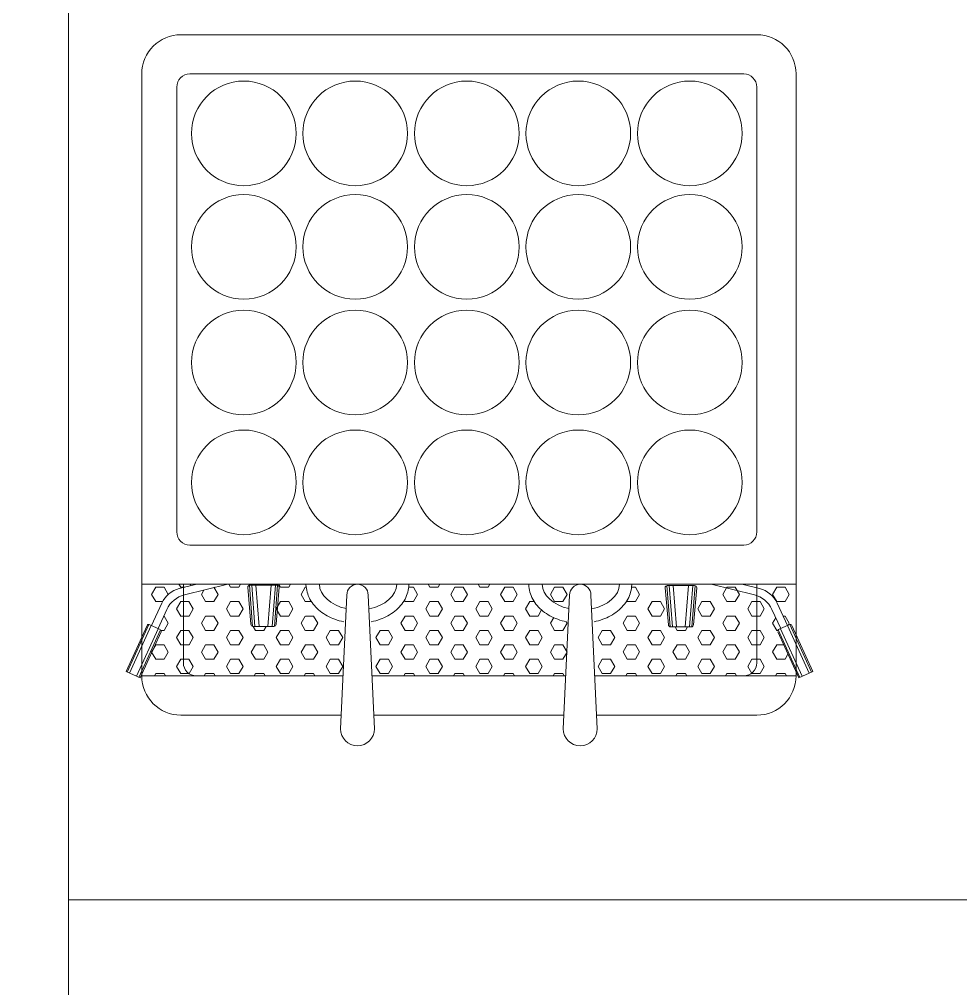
# Model space of a CAD drawing. Header units: millimetres. Extents: x 744843 to 745492, y 2520966 to 2521458.
# Drawn here: x 745426.372 to 745427.091, y 2521105.547 to 2521106.288 of the extents above; entities that cross this region are included whole.
import ezdxf

# ---------------------------------------------------------------- set-up
doc = ezdxf.new("R2010")
doc.units = ezdxf.units.MM
doc.layers.add('A_Muebles_Cocina_2a.Etapa', color=230, linetype='Continuous', lineweight=20)
doc.layers.add('A_Muros', color=30, linetype='Continuous', lineweight=20)

# ---------------------------------------------------------------- blocks, each defined once
blk = doc.blocks.new('Cocina_Cafeteria')
at = {"layer": 'A_Muebles_Cocina_2a.Etapa', "color": 8}
for p in [(0, 0.8), (1.42837, 0), (1.42837, 0)]:
    blk.add_line(p, (0, 0), dxfattribs=at)
at = {"layer": 'A_Muebles_Cocina_2a.Etapa'}
for p, q in [((0.08596, 0.66114), (0.52596, 0.66114)), ((0.08596, 0.66114), (0.52596, 0.66114)), ((0.05596, 0.63114), (0.05596, 0.17114)), ((0.05596, 0.63114), (0.05596, 0.17114)), ((0.09273, 0.63114), (0.51596, 0.63114)), ((0.09273, 0.63114), (0.51596, 0.63114)), ((0.55596, 0.63114), (0.55596, 0.17114)), ((0.55596, 0.63114), (0.55596, 0.17114)), ((0.08273, 0.62114), (0.08273, 0.28114)), ((0.08273, 0.62114), (0.08273, 0.28114)), ((0.52596, 0.62114), (0.52596, 0.28114)), ((0.52596, 0.62114), (0.52596, 0.28114)), ((0.09273, 0.27114), (0.51596, 0.27114)), ((0.09273, 0.27114), (0.51596, 0.27114)), ((0.05596, 0.24114), (0.55596, 0.24114)), ((0.05596, 0.24114), (0.55596, 0.24114)), ((0.06351, 0.2334), (0.06669, 0.2389)), ((0.06351, 0.2334), (0.06669, 0.2389)), ((0.06669, 0.2389), (0.07304, 0.2389)), ((0.06669, 0.2389), (0.07304, 0.2389)), ((0.07621, 0.2334), (0.07303, 0.2389)), ((0.07621, 0.2334), (0.07303, 0.2389)), ((0.08573, 0.2389), (0.08444, 0.24114)), ((0.08573, 0.2389), (0.08444, 0.24114)), ((0.0981, 0.24114), (0.08469, 0.23787)), ((0.0981, 0.24114), (0.08469, 0.23787)), ((0.08574, 0.2389), (0.08889, 0.2389)), ((0.08574, 0.2389), (0.08889, 0.2389)), ((0.0878, 0.24114), (0.0878, 0.18114)), ((0.0878, 0.24114), (0.0878, 0.18114)), ((0.12167, 0.24114), (0.08864, 0.23309)), ((0.12167, 0.24114), (0.08864, 0.23309)), ((0.09261, 0.2398), (0.09338, 0.24114)), ((0.09261, 0.2398), (0.09338, 0.24114)), ((0.11431, 0.2334), (0.11113, 0.2389)), ((0.11431, 0.2334), (0.11113, 0.2389)), ((0.12383, 0.2389), (0.12254, 0.24114)), ((0.12383, 0.2389), (0.12254, 0.24114)), ((0.12384, 0.2389), (0.13019, 0.2389)), ((0.12384, 0.2389), (0.13019, 0.2389)), ((0.13019, 0.2389), (0.13148, 0.24114)), ((0.13019, 0.2389), (0.13148, 0.24114)), ((0.13694, 0.23887), (0.13944, 0.21062)), ((0.13694, 0.23887), (0.13944, 0.21062)), ((0.14072, 0.20897), (0.13822, 0.24051)), ((0.14072, 0.20897), (0.13822, 0.24051)), ((0.13864, 0.24057), (0.15939, 0.24057)), ((0.13864, 0.24057), (0.15939, 0.24057)), ((0.14248, 0.20892), (0.13998, 0.24057)), ((0.14248, 0.20892), (0.13998, 0.24057)), ((0.14568, 0.20892), (0.14318, 0.24057)), ((0.14568, 0.20892), (0.14318, 0.24057)), ((0.15235, 0.20892), (0.15485, 0.24057)), ((0.15235, 0.20892), (0.15485, 0.24057)), ((0.15556, 0.20892), (0.15806, 0.24057)), ((0.15556, 0.20892), (0.15806, 0.24057)), ((0.15732, 0.20892), (0.15982, 0.24051)), ((0.15732, 0.20892), (0.15982, 0.24051)), ((0.1586, 0.21062), (0.1611, 0.23887)), ((0.1586, 0.21062), (0.1611, 0.23887)), ((0.16193, 0.2389), (0.16063, 0.24115)), ((0.16193, 0.2389), (0.16063, 0.24115)), ((0.16193, 0.2389), (0.16828, 0.2389)), ((0.16193, 0.2389), (0.16828, 0.2389)), ((0.16828, 0.2389), (0.16958, 0.24115)), ((0.16828, 0.2389), (0.16958, 0.24115)), ((0.17781, 0.2334), (0.18098, 0.2389)), ((0.17781, 0.2334), (0.18098, 0.2389)), ((0.18098, 0.2389), (0.18163, 0.2389)), ((0.18098, 0.2389), (0.18163, 0.2389)), ((0.26005, 0.23889), (0.26353, 0.23889)), ((0.26005, 0.23889), (0.26353, 0.23889)), ((0.2667, 0.2334), (0.26353, 0.2389)), ((0.2667, 0.2334), (0.26353, 0.2389)), ((0.27622, 0.2389), (0.27493, 0.24114)), ((0.27622, 0.2389), (0.27493, 0.24114)), ((0.27623, 0.2389), (0.28258, 0.2389)), ((0.27623, 0.2389), (0.28258, 0.2389)), ((0.28258, 0.2389), (0.28387, 0.24114)), ((0.28258, 0.2389), (0.28387, 0.24114)), ((0.29211, 0.2334), (0.29528, 0.2389)), ((0.29211, 0.2334), (0.29528, 0.2389)), ((0.29528, 0.23889), (0.30163, 0.23889)), ((0.29528, 0.23889), (0.30163, 0.23889)), ((0.30481, 0.2334), (0.30163, 0.23889)), ((0.30481, 0.2334), (0.30163, 0.23889)), ((0.31433, 0.2389), (0.31303, 0.24114)), ((0.31433, 0.2389), (0.31303, 0.24114)), ((0.31433, 0.23889), (0.32068, 0.23889)), ((0.31433, 0.23889), (0.32068, 0.23889)), ((0.32068, 0.2389), (0.32198, 0.24114)), ((0.32068, 0.2389), (0.32198, 0.24114)), ((0.33021, 0.23339), (0.33339, 0.23889)), ((0.33021, 0.23339), (0.33339, 0.23889)), ((0.33339, 0.23889), (0.33974, 0.23889)), ((0.33339, 0.23889), (0.33974, 0.23889)), ((0.34291, 0.23339), (0.33973, 0.23889)), ((0.34291, 0.23339), (0.33973, 0.23889)), ((0.36832, 0.2334), (0.37149, 0.2389)), ((0.36832, 0.2334), (0.37149, 0.2389)), ((0.37149, 0.2389), (0.37784, 0.2389)), ((0.37149, 0.2389), (0.37784, 0.2389)), ((0.38101, 0.2334), (0.37784, 0.2389)), ((0.38101, 0.2334), (0.37784, 0.2389)), ((0.43028, 0.23891), (0.43327, 0.23891)), ((0.43028, 0.23891), (0.43327, 0.23891)), ((0.43644, 0.23341), (0.43327, 0.23891)), ((0.43644, 0.23341), (0.43327, 0.23891)), ((0.4559, 0.23852), (0.4584, 0.21027)), ((0.4559, 0.23852), (0.4584, 0.21027)), ((0.45968, 0.20862), (0.45718, 0.24017)), ((0.45968, 0.20862), (0.45718, 0.24017)), ((0.4576, 0.24022), (0.47835, 0.24022)), ((0.4576, 0.24022), (0.47835, 0.24022)), ((0.46143, 0.20857), (0.45893, 0.24022)), ((0.46143, 0.20857), (0.45893, 0.24022)), ((0.46464, 0.20857), (0.46214, 0.24022)), ((0.46464, 0.20857), (0.46214, 0.24022)), ((0.47131, 0.20857), (0.47381, 0.24022)), ((0.47131, 0.20857), (0.47381, 0.24022)), ((0.47452, 0.20857), (0.47702, 0.24022)), ((0.47452, 0.20857), (0.47702, 0.24022)), ((0.47628, 0.20857), (0.47878, 0.24017)), ((0.47628, 0.20857), (0.47878, 0.24017)), ((0.47755, 0.21027), (0.48005, 0.23852)), ((0.47755, 0.21027), (0.48005, 0.23852)), ((0.49107, 0.24114), (0.5241, 0.23309)), ((0.49107, 0.24114), (0.5241, 0.23309)), ((0.49995, 0.23341), (0.50312, 0.23891)), ((0.49995, 0.23341), (0.50312, 0.23891)), ((0.50312, 0.23891), (0.50947, 0.23891)), ((0.50312, 0.23891), (0.50947, 0.23891)), ((0.51265, 0.23341), (0.50947, 0.23891)), ((0.51265, 0.23341), (0.50947, 0.23891)), ((0.51464, 0.24114), (0.52805, 0.23787)), ((0.51464, 0.24114), (0.52805, 0.23787)), ((0.52596, 0.24114), (0.52596, 0.18114)), ((0.52596, 0.24114), (0.52596, 0.18114)), ((0.53805, 0.23341), (0.54122, 0.23891)), ((0.53805, 0.23341), (0.54122, 0.23891)), ((0.54122, 0.23891), (0.54757, 0.23891)), ((0.54122, 0.23891), (0.54757, 0.23891)), ((0.55074, 0.23341), (0.54757, 0.23891)), ((0.55074, 0.23341), (0.54757, 0.23891)), ((0.06668, 0.2279), (0.06351, 0.2334)), ((0.06668, 0.2279), (0.06351, 0.2334)), ((0.10161, 0.2334), (0.10353, 0.23672)), ((0.10161, 0.2334), (0.10353, 0.23672)), ((0.10478, 0.2279), (0.10161, 0.2334)), ((0.10478, 0.2279), (0.10161, 0.2334)), ((0.11114, 0.2279), (0.11431, 0.2334)), ((0.11114, 0.2279), (0.11431, 0.2334)), ((0.18098, 0.2279), (0.17781, 0.2334)), ((0.18098, 0.2279), (0.17781, 0.2334)), ((0.21266, 0.23296), (0.20786, 0.1307)), ((0.21266, 0.23296), (0.20786, 0.1307)), ((0.22902, 0.23296), (0.23382, 0.1307)), ((0.22902, 0.23296), (0.23382, 0.1307)), ((0.26353, 0.2279), (0.2667, 0.2334)), ((0.26353, 0.2279), (0.2667, 0.2334)), ((0.29528, 0.2279), (0.29211, 0.2334)), ((0.29528, 0.2279), (0.29211, 0.2334)), ((0.30163, 0.2279), (0.30481, 0.2334)), ((0.30163, 0.2279), (0.30481, 0.2334)), ((0.33338, 0.22789), (0.33021, 0.23339)), ((0.33338, 0.22789), (0.33021, 0.23339)), ((0.33974, 0.22789), (0.34291, 0.23339)), ((0.33974, 0.22789), (0.34291, 0.23339)), ((0.37149, 0.2279), (0.36831, 0.2334)), ((0.37149, 0.2279), (0.36831, 0.2334)), ((0.37784, 0.2279), (0.38102, 0.2334)), ((0.37784, 0.2279), (0.38102, 0.2334)), ((0.38289, 0.23296), (0.37809, 0.1307)), ((0.38289, 0.23296), (0.37809, 0.1307)), ((0.39925, 0.23296), (0.40405, 0.1307)), ((0.39925, 0.23296), (0.40405, 0.1307)), ((0.43327, 0.22791), (0.43644, 0.23341)), ((0.43327, 0.22791), (0.43644, 0.23341)), ((0.50312, 0.22791), (0.49995, 0.23341)), ((0.50312, 0.22791), (0.49995, 0.23341)), ((0.50947, 0.22792), (0.51265, 0.23341)), ((0.50947, 0.22792), (0.51265, 0.23341)), ((0.54122, 0.22791), (0.53804, 0.23341)), ((0.54122, 0.22791), (0.53804, 0.23341)), ((0.54757, 0.22791), (0.55075, 0.23341)), ((0.54757, 0.22791), (0.55075, 0.23341)), ((0.06341, 0.2096), (0.07123, 0.22674)), ((0.06341, 0.2096), (0.07123, 0.22674)), ((0.06669, 0.2279), (0.0718, 0.2279)), ((0.06669, 0.2279), (0.0718, 0.2279)), ((0.08256, 0.2224), (0.08574, 0.2279)), ((0.08256, 0.2224), (0.08574, 0.2279)), ((0.08573, 0.2169), (0.08256, 0.2224)), ((0.08573, 0.2169), (0.08256, 0.2224)), ((0.08574, 0.2279), (0.09209, 0.2279)), ((0.08574, 0.2279), (0.09209, 0.2279)), ((0.09526, 0.2224), (0.09208, 0.2279)), ((0.09526, 0.2224), (0.09208, 0.2279)), ((0.09209, 0.2169), (0.09526, 0.2224)), ((0.09209, 0.2169), (0.09526, 0.2224)), ((0.10479, 0.2279), (0.11114, 0.2279)), ((0.10479, 0.2279), (0.11114, 0.2279)), ((0.12066, 0.2224), (0.12384, 0.2279)), ((0.12066, 0.2224), (0.12384, 0.2279)), ((0.12383, 0.2169), (0.12066, 0.2224)), ((0.12383, 0.2169), (0.12066, 0.2224)), ((0.12384, 0.2279), (0.13019, 0.2279)), ((0.12384, 0.2279), (0.13019, 0.2279)), ((0.13336, 0.2224), (0.13018, 0.2279)), ((0.13336, 0.2224), (0.13018, 0.2279)), ((0.13019, 0.2169), (0.13336, 0.2224)), ((0.13019, 0.2169), (0.13336, 0.2224)), ((0.15876, 0.2224), (0.16193, 0.2279)), ((0.15876, 0.2224), (0.16193, 0.2279)), ((0.16193, 0.2169), (0.15876, 0.2224)), ((0.16193, 0.2169), (0.15876, 0.2224)), ((0.16193, 0.2279), (0.16828, 0.2279)), ((0.16193, 0.2279), (0.16828, 0.2279)), ((0.17146, 0.2224), (0.16828, 0.2279)), ((0.17146, 0.2224), (0.16828, 0.2279)), ((0.16828, 0.2169), (0.17146, 0.2224)), ((0.16828, 0.2169), (0.17146, 0.2224)), ((0.18098, 0.2279), (0.18569, 0.2279)), ((0.18098, 0.2279), (0.18569, 0.2279)), ((0.25718, 0.2279), (0.25661, 0.22888)), ((0.25718, 0.2279), (0.25661, 0.22888)), ((0.25718, 0.2279), (0.26353, 0.2279)), ((0.25718, 0.2279), (0.26353, 0.2279)), ((0.27623, 0.2169), (0.27305, 0.2224)), ((0.27623, 0.2169), (0.27305, 0.2224)), ((0.27306, 0.2224), (0.27623, 0.2279)), ((0.27306, 0.2224), (0.27623, 0.2279)), ((0.27623, 0.2279), (0.28258, 0.2279)), ((0.27623, 0.2279), (0.28258, 0.2279)), ((0.28575, 0.2224), (0.28258, 0.2279)), ((0.28575, 0.2224), (0.28258, 0.2279)), ((0.28258, 0.2169), (0.28576, 0.2224)), ((0.28258, 0.2169), (0.28576, 0.2224)), ((0.29528, 0.22789), (0.30163, 0.22789)), ((0.29528, 0.22789), (0.30163, 0.22789)), ((0.31116, 0.2224), (0.31434, 0.2279)), ((0.31116, 0.2224), (0.31434, 0.2279)), ((0.31433, 0.2169), (0.31116, 0.2224)), ((0.31433, 0.2169), (0.31116, 0.2224)), ((0.31434, 0.22789), (0.32069, 0.22789)), ((0.31434, 0.22789), (0.32069, 0.22789)), ((0.32386, 0.2224), (0.32068, 0.2279)), ((0.32386, 0.2224), (0.32068, 0.2279)), ((0.32069, 0.2169), (0.32386, 0.2224)), ((0.32069, 0.2169), (0.32386, 0.2224)), ((0.33339, 0.22789), (0.33974, 0.22789)), ((0.33339, 0.22789), (0.33974, 0.22789)), ((0.35244, 0.2169), (0.34926, 0.2224)), ((0.35244, 0.2169), (0.34926, 0.2224)), ((0.34927, 0.2224), (0.35244, 0.2279)), ((0.34927, 0.2224), (0.35244, 0.2279)), ((0.35244, 0.22789), (0.35592, 0.22789)), ((0.35244, 0.22789), (0.35592, 0.22789)), ((0.37149, 0.2279), (0.37784, 0.2279)), ((0.37149, 0.2279), (0.37784, 0.2279)), ((0.42692, 0.22791), (0.42659, 0.22848)), ((0.42692, 0.22791), (0.42659, 0.22848)), ((0.42692, 0.22791), (0.43327, 0.22791)), ((0.42692, 0.22791), (0.43327, 0.22791)), ((0.44597, 0.21691), (0.44279, 0.22241)), ((0.44597, 0.21691), (0.44279, 0.22241)), ((0.4428, 0.22241), (0.44597, 0.22791)), ((0.4428, 0.22241), (0.44597, 0.22791)), ((0.44597, 0.22791), (0.45232, 0.22791)), ((0.44597, 0.22791), (0.45232, 0.22791)), ((0.45549, 0.22241), (0.45232, 0.22791)), ((0.45549, 0.22241), (0.45232, 0.22791)), ((0.45232, 0.21692), (0.4555, 0.22241)), ((0.45232, 0.21692), (0.4555, 0.22241)), ((0.48407, 0.21691), (0.48089, 0.22241)), ((0.48407, 0.21691), (0.48089, 0.22241)), ((0.4809, 0.22241), (0.48407, 0.22791)), ((0.4809, 0.22241), (0.48407, 0.22791)), ((0.48407, 0.22791), (0.49042, 0.22791)), ((0.48407, 0.22791), (0.49042, 0.22791)), ((0.49359, 0.22241), (0.49042, 0.22791)), ((0.49359, 0.22241), (0.49042, 0.22791)), ((0.49042, 0.21692), (0.4936, 0.22241)), ((0.49042, 0.21692), (0.4936, 0.22241)), ((0.50312, 0.22791), (0.50947, 0.22791)), ((0.50312, 0.22791), (0.50947, 0.22791)), ((0.519, 0.22242), (0.52217, 0.22792)), ((0.519, 0.22242), (0.52217, 0.22792)), ((0.52217, 0.21692), (0.519, 0.22241)), ((0.52217, 0.21692), (0.519, 0.22241)), ((0.52217, 0.22791), (0.52852, 0.22791)), ((0.52217, 0.22791), (0.52852, 0.22791)), ((0.5317, 0.22241), (0.52852, 0.22791)), ((0.5317, 0.22241), (0.52852, 0.22791)), ((0.52852, 0.21692), (0.5317, 0.22242)), ((0.52852, 0.21692), (0.5317, 0.22242)), ((0.54122, 0.22791), (0.54757, 0.22791)), ((0.54122, 0.22791), (0.54757, 0.22791)), ((0.54933, 0.2096), (0.54151, 0.22674)), ((0.54933, 0.2096), (0.54151, 0.22674)), ((0.0685, 0.20728), (0.07519, 0.22195)), ((0.0685, 0.20728), (0.07519, 0.22195)), ((0.07621, 0.2114), (0.07303, 0.2169)), ((0.07621, 0.2114), (0.07303, 0.2169)), ((0.08574, 0.2169), (0.09209, 0.2169)), ((0.08574, 0.2169), (0.09209, 0.2169)), ((0.10161, 0.2114), (0.10479, 0.2169)), ((0.10161, 0.2114), (0.10479, 0.2169)), ((0.10479, 0.2169), (0.11114, 0.2169)), ((0.10479, 0.2169), (0.11114, 0.2169)), ((0.11431, 0.2114), (0.11113, 0.2169)), ((0.11431, 0.2114), (0.11113, 0.2169)), ((0.12384, 0.2169), (0.13019, 0.2169)), ((0.12384, 0.2169), (0.13019, 0.2169)), ((0.16193, 0.2169), (0.16828, 0.2169)), ((0.16193, 0.2169), (0.16828, 0.2169)), ((0.17781, 0.2114), (0.18098, 0.2169)), ((0.17781, 0.2114), (0.18098, 0.2169)), ((0.18099, 0.2169), (0.18734, 0.2169)), ((0.18099, 0.2169), (0.18734, 0.2169)), ((0.19051, 0.2114), (0.18733, 0.2169)), ((0.19051, 0.2114), (0.18733, 0.2169)), ((0.25401, 0.2114), (0.25719, 0.2169)), ((0.25401, 0.2114), (0.25719, 0.2169)), ((0.25718, 0.2169), (0.26353, 0.2169)), ((0.25718, 0.2169), (0.26353, 0.2169)), ((0.26671, 0.2114), (0.26353, 0.2169)), ((0.26671, 0.2114), (0.26353, 0.2169)), ((0.27623, 0.2169), (0.28258, 0.2169)), ((0.27623, 0.2169), (0.28258, 0.2169)), ((0.29211, 0.2114), (0.29528, 0.2169)), ((0.29211, 0.2114), (0.29528, 0.2169)), ((0.29528, 0.2169), (0.30163, 0.2169)), ((0.29528, 0.2169), (0.30163, 0.2169)), ((0.30481, 0.2114), (0.30163, 0.2169)), ((0.30481, 0.2114), (0.30163, 0.2169)), ((0.31434, 0.2169), (0.32069, 0.2169)), ((0.31434, 0.2169), (0.32069, 0.2169)), ((0.33021, 0.2114), (0.33339, 0.2169)), ((0.33021, 0.2114), (0.33339, 0.2169)), ((0.33339, 0.21689), (0.33974, 0.21689)), ((0.33339, 0.21689), (0.33974, 0.21689)), ((0.34291, 0.2114), (0.33973, 0.21689)), ((0.34291, 0.2114), (0.33973, 0.21689)), ((0.35244, 0.2169), (0.35879, 0.2169)), ((0.35244, 0.2169), (0.35879, 0.2169)), ((0.35879, 0.2169), (0.36148, 0.22156)), ((0.35879, 0.2169), (0.36148, 0.22156)), ((0.36832, 0.2114), (0.37078, 0.21566)), ((0.36832, 0.2114), (0.37078, 0.21566)), ((0.42374, 0.21141), (0.42692, 0.21691)), ((0.42374, 0.21141), (0.42692, 0.21691)), ((0.42692, 0.21691), (0.43327, 0.21691)), ((0.42692, 0.21691), (0.43327, 0.21691)), ((0.43644, 0.21141), (0.43327, 0.21691)), ((0.43644, 0.21141), (0.43327, 0.21691)), ((0.44597, 0.21691), (0.45232, 0.21691)), ((0.44597, 0.21691), (0.45232, 0.21691)), ((0.48407, 0.21691), (0.49042, 0.21691)), ((0.48407, 0.21691), (0.49042, 0.21691)), ((0.49995, 0.21142), (0.50312, 0.21692)), ((0.49995, 0.21142), (0.50312, 0.21692)), ((0.50312, 0.21691), (0.50947, 0.21691)), ((0.50312, 0.21691), (0.50947, 0.21691)), ((0.51265, 0.21142), (0.50947, 0.21692)), ((0.51265, 0.21142), (0.50947, 0.21692)), ((0.52217, 0.21691), (0.52852, 0.21691)), ((0.52217, 0.21691), (0.52852, 0.21691)), ((0.54424, 0.20728), (0.53755, 0.22195)), ((0.54424, 0.20728), (0.53755, 0.22195)), ((0.53805, 0.21142), (0.54046, 0.21559)), ((0.53805, 0.21142), (0.54046, 0.21559)), ((0.54599, 0.21691), (0.54757, 0.21691)), ((0.54599, 0.21691), (0.54757, 0.21691)), ((0.55074, 0.21141), (0.54757, 0.21691)), ((0.55074, 0.21141), (0.54757, 0.21691)), ((0.06004, 0.20973), (0.04397, 0.1745)), ((0.06004, 0.20973), (0.04397, 0.1745)), ((0.04488, 0.17409), (0.06147, 0.21045)), ((0.04488, 0.17409), (0.06147, 0.21045)), ((0.04667, 0.17328), (0.06326, 0.20967)), ((0.04667, 0.17328), (0.06326, 0.20967)), ((0.06173, 0.21037), (0.07016, 0.20653)), ((0.06173, 0.21037), (0.07016, 0.20653)), ((0.07304, 0.2059), (0.07621, 0.2114)), ((0.07304, 0.2059), (0.07621, 0.2114)), ((0.10478, 0.2059), (0.10161, 0.2114)), ((0.10478, 0.2059), (0.10161, 0.2114)), ((0.11114, 0.2059), (0.11431, 0.2114)), ((0.11114, 0.2059), (0.11431, 0.2114)), ((0.14288, 0.2059), (0.14114, 0.20892)), ((0.14114, 0.20892), (0.15689, 0.20892)), ((0.14288, 0.2059), (0.14114, 0.20892)), ((0.14114, 0.20892), (0.15689, 0.20892)), ((0.14924, 0.2059), (0.15098, 0.20892)), ((0.14924, 0.2059), (0.15098, 0.20892)), ((0.18098, 0.2059), (0.17781, 0.2114)), ((0.18098, 0.2059), (0.17781, 0.2114)), ((0.18734, 0.2059), (0.19051, 0.2114)), ((0.18734, 0.2059), (0.19051, 0.2114)), ((0.25718, 0.2059), (0.25401, 0.2114)), ((0.25718, 0.2059), (0.25401, 0.2114)), ((0.26354, 0.2059), (0.26671, 0.2114)), ((0.26354, 0.2059), (0.26671, 0.2114)), ((0.29528, 0.2059), (0.29211, 0.2114)), ((0.29528, 0.2059), (0.29211, 0.2114)), ((0.30163, 0.2059), (0.30481, 0.2114)), ((0.30163, 0.2059), (0.30481, 0.2114)), ((0.33338, 0.2059), (0.33021, 0.2114)), ((0.33338, 0.2059), (0.33021, 0.2114)), ((0.33974, 0.2059), (0.34291, 0.2114)), ((0.33974, 0.2059), (0.34291, 0.2114)), ((0.37149, 0.20589), (0.36831, 0.21139)), ((0.37149, 0.20589), (0.36831, 0.21139)), ((0.37784, 0.2059), (0.38102, 0.2114)), ((0.37784, 0.2059), (0.38102, 0.2114)), ((0.38101, 0.21139), (0.38035, 0.21255)), ((0.38101, 0.21139), (0.38035, 0.21255)), ((0.42692, 0.20591), (0.42374, 0.21141)), ((0.42692, 0.20591), (0.42374, 0.21141)), ((0.43327, 0.20591), (0.43644, 0.21141)), ((0.43327, 0.20591), (0.43644, 0.21141)), ((0.4601, 0.20857), (0.47585, 0.20857)), ((0.4601, 0.20857), (0.47585, 0.20857)), ((0.46502, 0.20591), (0.46348, 0.20857)), ((0.46502, 0.20591), (0.46348, 0.20857)), ((0.47137, 0.20591), (0.4729, 0.20857)), ((0.47137, 0.20591), (0.4729, 0.20857)), ((0.50312, 0.20592), (0.49995, 0.21142)), ((0.50312, 0.20592), (0.49995, 0.21142)), ((0.50947, 0.20592), (0.51265, 0.21142)), ((0.50947, 0.20592), (0.51265, 0.21142)), ((0.54122, 0.20591), (0.53804, 0.21141)), ((0.54122, 0.20591), (0.53804, 0.21141)), ((0.55101, 0.21037), (0.54259, 0.20653)), ((0.55101, 0.21037), (0.54259, 0.20653)), ((0.56607, 0.17328), (0.54948, 0.20967)), ((0.56607, 0.17328), (0.54948, 0.20967)), ((0.54959, 0.20942), (0.55075, 0.21142)), ((0.54959, 0.20942), (0.55075, 0.21142)), ((0.56786, 0.17409), (0.55127, 0.21045)), ((0.56786, 0.17409), (0.55127, 0.21045)), ((0.5527, 0.20973), (0.56877, 0.1745)), ((0.5527, 0.20973), (0.56877, 0.1745)), ((0.05203, 0.17083), (0.06862, 0.20722)), ((0.05203, 0.17083), (0.06862, 0.20722)), ((0.05381, 0.17002), (0.0704, 0.20638)), ((0.05381, 0.17002), (0.0704, 0.20638)), ((0.05472, 0.1696), (0.07079, 0.20483)), ((0.05472, 0.1696), (0.07079, 0.20483)), ((0.07078, 0.2059), (0.07304, 0.2059)), ((0.07078, 0.2059), (0.07304, 0.2059)), ((0.08256, 0.2004), (0.08574, 0.2059)), ((0.08256, 0.2004), (0.08574, 0.2059)), ((0.08573, 0.1949), (0.08256, 0.2004)), ((0.08573, 0.1949), (0.08256, 0.2004)), ((0.08574, 0.2059), (0.09209, 0.2059)), ((0.08574, 0.2059), (0.09209, 0.2059)), ((0.09526, 0.2004), (0.09208, 0.2059)), ((0.09526, 0.2004), (0.09208, 0.2059)), ((0.09209, 0.1949), (0.09526, 0.2004)), ((0.09209, 0.1949), (0.09526, 0.2004)), ((0.10479, 0.2059), (0.11114, 0.2059)), ((0.10479, 0.2059), (0.11114, 0.2059)), ((0.12066, 0.2004), (0.12384, 0.2059)), ((0.12066, 0.2004), (0.12384, 0.2059)), ((0.12383, 0.1949), (0.12066, 0.2004)), ((0.12383, 0.1949), (0.12066, 0.2004)), ((0.12384, 0.2059), (0.13019, 0.2059)), ((0.12384, 0.2059), (0.13019, 0.2059)), ((0.13336, 0.2004), (0.13018, 0.2059)), ((0.13336, 0.2004), (0.13018, 0.2059)), ((0.13019, 0.1949), (0.13336, 0.2004)), ((0.13019, 0.1949), (0.13336, 0.2004)), ((0.14289, 0.2059), (0.14924, 0.2059)), ((0.14289, 0.2059), (0.14924, 0.2059)), ((0.15876, 0.2004), (0.16194, 0.2059)), ((0.15876, 0.2004), (0.16194, 0.2059)), ((0.16193, 0.1949), (0.15876, 0.2004)), ((0.16193, 0.1949), (0.15876, 0.2004)), ((0.16194, 0.2059), (0.16829, 0.2059)), ((0.16194, 0.2059), (0.16829, 0.2059)), ((0.17146, 0.2004), (0.16828, 0.2059)), ((0.17146, 0.2004), (0.16828, 0.2059)), ((0.16829, 0.1949), (0.17146, 0.2004)), ((0.16829, 0.1949), (0.17146, 0.2004)), ((0.18099, 0.2059), (0.18734, 0.2059)), ((0.18099, 0.2059), (0.18734, 0.2059)), ((0.19686, 0.2004), (0.20004, 0.2059)), ((0.19686, 0.2004), (0.20004, 0.2059)), ((0.20003, 0.1949), (0.19686, 0.2004)), ((0.20003, 0.1949), (0.19686, 0.2004)), ((0.20004, 0.2059), (0.20639, 0.2059)), ((0.20004, 0.2059), (0.20639, 0.2059)), ((0.20956, 0.2004), (0.20638, 0.2059)), ((0.20956, 0.2004), (0.20638, 0.2059)), ((0.20639, 0.1949), (0.20956, 0.2004)), ((0.20639, 0.1949), (0.20956, 0.2004)), ((0.23496, 0.2004), (0.23814, 0.2059)), ((0.23496, 0.2004), (0.23814, 0.2059)), ((0.23813, 0.1949), (0.23496, 0.2004)), ((0.23813, 0.1949), (0.23496, 0.2004)), ((0.23814, 0.2059), (0.24449, 0.2059)), ((0.23814, 0.2059), (0.24449, 0.2059)), ((0.24766, 0.2004), (0.24448, 0.2059)), ((0.24766, 0.2004), (0.24448, 0.2059)), ((0.24449, 0.1949), (0.24766, 0.2004)), ((0.24449, 0.1949), (0.24766, 0.2004)), ((0.25719, 0.2059), (0.26354, 0.2059)), ((0.25719, 0.2059), (0.26354, 0.2059)), ((0.27306, 0.2004), (0.27623, 0.2059)), ((0.27306, 0.2004), (0.27623, 0.2059)), ((0.27623, 0.1949), (0.27306, 0.2004)), ((0.27623, 0.1949), (0.27306, 0.2004)), ((0.27623, 0.2059), (0.28258, 0.2059)), ((0.27623, 0.2059), (0.28258, 0.2059)), ((0.28576, 0.2004), (0.28258, 0.2059)), ((0.28576, 0.2004), (0.28258, 0.2059)), ((0.28258, 0.1949), (0.28576, 0.2004)), ((0.28258, 0.1949), (0.28576, 0.2004)), ((0.29528, 0.2059), (0.30163, 0.2059)), ((0.29528, 0.2059), (0.30163, 0.2059)), ((0.31116, 0.2004), (0.31434, 0.2059)), ((0.31116, 0.2004), (0.31434, 0.2059)), ((0.31434, 0.1949), (0.31116, 0.2004)), ((0.31434, 0.1949), (0.31116, 0.2004)), ((0.31434, 0.2059), (0.32069, 0.2059)), ((0.31434, 0.2059), (0.32069, 0.2059)), ((0.32386, 0.2004), (0.32069, 0.2059)), ((0.32386, 0.2004), (0.32069, 0.2059)), ((0.32069, 0.1949), (0.32386, 0.2004)), ((0.32069, 0.1949), (0.32386, 0.2004)), ((0.33339, 0.20589), (0.33974, 0.20589)), ((0.33339, 0.20589), (0.33974, 0.20589)), ((0.34927, 0.2004), (0.35244, 0.2059)), ((0.34927, 0.2004), (0.35244, 0.2059)), ((0.35244, 0.1949), (0.34927, 0.2004)), ((0.35244, 0.1949), (0.34927, 0.2004)), ((0.35244, 0.2059), (0.35879, 0.2059)), ((0.35244, 0.2059), (0.35879, 0.2059)), ((0.36197, 0.2004), (0.35879, 0.2059)), ((0.36197, 0.2004), (0.35879, 0.2059)), ((0.35879, 0.1949), (0.36197, 0.2004)), ((0.35879, 0.1949), (0.36197, 0.2004)), ((0.37149, 0.20589), (0.37784, 0.20589)), ((0.37149, 0.20589), (0.37784, 0.20589)), ((0.40469, 0.20042), (0.40787, 0.20591)), ((0.40469, 0.20042), (0.40787, 0.20591)), ((0.40787, 0.19491), (0.40469, 0.20041)), ((0.40787, 0.19491), (0.40469, 0.20041)), ((0.40787, 0.20591), (0.41422, 0.20591)), ((0.40787, 0.20591), (0.41422, 0.20591)), ((0.41739, 0.20041), (0.41422, 0.20591)), ((0.41739, 0.20041), (0.41422, 0.20591)), ((0.41422, 0.19492), (0.41739, 0.20042)), ((0.41422, 0.19492), (0.41739, 0.20042)), ((0.42692, 0.20591), (0.43327, 0.20591)), ((0.42692, 0.20591), (0.43327, 0.20591)), ((0.44597, 0.19492), (0.44279, 0.20042)), ((0.44597, 0.19492), (0.44279, 0.20042)), ((0.4428, 0.20042), (0.44597, 0.20592)), ((0.4428, 0.20042), (0.44597, 0.20592)), ((0.44597, 0.20591), (0.45232, 0.20591)), ((0.44597, 0.20591), (0.45232, 0.20591)), ((0.45549, 0.20042), (0.45232, 0.20591)), ((0.45549, 0.20042), (0.45232, 0.20591)), ((0.45232, 0.19492), (0.4555, 0.20042)), ((0.45232, 0.19492), (0.4555, 0.20042)), ((0.46502, 0.20591), (0.47137, 0.20591)), ((0.46502, 0.20591), (0.47137, 0.20591)), ((0.48407, 0.19492), (0.48089, 0.20042)), ((0.48407, 0.19492), (0.48089, 0.20042)), ((0.4809, 0.20042), (0.48407, 0.20592)), ((0.4809, 0.20042), (0.48407, 0.20592)), ((0.48407, 0.20591), (0.49042, 0.20591)), ((0.48407, 0.20591), (0.49042, 0.20591)), ((0.49359, 0.20042), (0.49042, 0.20591)), ((0.49359, 0.20042), (0.49042, 0.20591)), ((0.49042, 0.19492), (0.4936, 0.20042)), ((0.49042, 0.19492), (0.4936, 0.20042)), ((0.50312, 0.20592), (0.50947, 0.20592)), ((0.50312, 0.20592), (0.50947, 0.20592)), ((0.519, 0.20042), (0.52217, 0.20592)), ((0.519, 0.20042), (0.52217, 0.20592)), ((0.52217, 0.19492), (0.519, 0.20042)), ((0.52217, 0.19492), (0.519, 0.20042)), ((0.52217, 0.20592), (0.52852, 0.20592)), ((0.52217, 0.20592), (0.52852, 0.20592)), ((0.5317, 0.20042), (0.52852, 0.20592)), ((0.5317, 0.20042), (0.52852, 0.20592)), ((0.52852, 0.19492), (0.5317, 0.20042)), ((0.52852, 0.19492), (0.5317, 0.20042)), ((0.54122, 0.20591), (0.54196, 0.20591)), ((0.54122, 0.20591), (0.54196, 0.20591)), ((0.55802, 0.1696), (0.54195, 0.20483)), ((0.55802, 0.1696), (0.54195, 0.20483)), ((0.55893, 0.17002), (0.54234, 0.20638)), ((0.55893, 0.17002), (0.54234, 0.20638)), ((0.56071, 0.17083), (0.54412, 0.20722)), ((0.56071, 0.17083), (0.54412, 0.20722)), ((0.06351, 0.18941), (0.06669, 0.1949)), ((0.06351, 0.18941), (0.06669, 0.1949)), ((0.06669, 0.1949), (0.07304, 0.1949)), ((0.06669, 0.1949), (0.07304, 0.1949)), ((0.07621, 0.1894), (0.07303, 0.1949)), ((0.07621, 0.1894), (0.07303, 0.1949)), ((0.08574, 0.1949), (0.09209, 0.1949)), ((0.08574, 0.1949), (0.09209, 0.1949)), ((0.10161, 0.18941), (0.10479, 0.1949)), ((0.10161, 0.18941), (0.10479, 0.1949)), ((0.10479, 0.1949), (0.11114, 0.1949)), ((0.10479, 0.1949), (0.11114, 0.1949)), ((0.11431, 0.1894), (0.11113, 0.1949)), ((0.11431, 0.1894), (0.11113, 0.1949)), ((0.12384, 0.1949), (0.13019, 0.1949)), ((0.12384, 0.1949), (0.13019, 0.1949)), ((0.13971, 0.18941), (0.14289, 0.1949)), ((0.13971, 0.18941), (0.14289, 0.1949)), ((0.14289, 0.1949), (0.14924, 0.1949)), ((0.14289, 0.1949), (0.14924, 0.1949)), ((0.15241, 0.1894), (0.14923, 0.1949)), ((0.15241, 0.1894), (0.14923, 0.1949)), ((0.16194, 0.1949), (0.16829, 0.1949)), ((0.16194, 0.1949), (0.16829, 0.1949)), ((0.17781, 0.18941), (0.18099, 0.1949)), ((0.17781, 0.18941), (0.18099, 0.1949)), ((0.18099, 0.1949), (0.18734, 0.1949)), ((0.18099, 0.1949), (0.18734, 0.1949)), ((0.19051, 0.1894), (0.18733, 0.1949)), ((0.19051, 0.1894), (0.18733, 0.1949)), ((0.20004, 0.1949), (0.20639, 0.1949)), ((0.20004, 0.1949), (0.20639, 0.1949)), ((0.23814, 0.1949), (0.24449, 0.1949)), ((0.23814, 0.1949), (0.24449, 0.1949)), ((0.25401, 0.18941), (0.25719, 0.1949)), ((0.25401, 0.18941), (0.25719, 0.1949)), ((0.25719, 0.1949), (0.26354, 0.1949)), ((0.25719, 0.1949), (0.26354, 0.1949)), ((0.26671, 0.1894), (0.26353, 0.1949)), ((0.26671, 0.1894), (0.26353, 0.1949)), ((0.27623, 0.1949), (0.28258, 0.1949)), ((0.27623, 0.1949), (0.28258, 0.1949)), ((0.29211, 0.1894), (0.29528, 0.1949)), ((0.29211, 0.1894), (0.29528, 0.1949)), ((0.29528, 0.1949), (0.30163, 0.1949)), ((0.29528, 0.1949), (0.30163, 0.1949)), ((0.30481, 0.1894), (0.30163, 0.1949)), ((0.30481, 0.1894), (0.30163, 0.1949)), ((0.31434, 0.1949), (0.32069, 0.1949)), ((0.31434, 0.1949), (0.32069, 0.1949)), ((0.33021, 0.1894), (0.33339, 0.1949)), ((0.33021, 0.1894), (0.33339, 0.1949)), ((0.33339, 0.1949), (0.33974, 0.1949)), ((0.33339, 0.1949), (0.33974, 0.1949)), ((0.34291, 0.1894), (0.33973, 0.1949)), ((0.34291, 0.1894), (0.33973, 0.1949)), ((0.35244, 0.1949), (0.35879, 0.1949)), ((0.35244, 0.1949), (0.35879, 0.1949)), ((0.36832, 0.1894), (0.37149, 0.1949)), ((0.36832, 0.1894), (0.37149, 0.1949)), ((0.37149, 0.19489), (0.37784, 0.19489)), ((0.37149, 0.19489), (0.37784, 0.19489)), ((0.38101, 0.1894), (0.37784, 0.1949)), ((0.38101, 0.1894), (0.37784, 0.1949)), ((0.40787, 0.19491), (0.41422, 0.19491)), ((0.40787, 0.19491), (0.41422, 0.19491)), ((0.42374, 0.18942), (0.42692, 0.19492)), ((0.42374, 0.18942), (0.42692, 0.19492)), ((0.42692, 0.19491), (0.43327, 0.19491)), ((0.42692, 0.19491), (0.43327, 0.19491)), ((0.43644, 0.18942), (0.43327, 0.19491)), ((0.43644, 0.18942), (0.43327, 0.19491)), ((0.44597, 0.19491), (0.45232, 0.19491)), ((0.44597, 0.19491), (0.45232, 0.19491)), ((0.46184, 0.18942), (0.46502, 0.19492)), ((0.46184, 0.18942), (0.46502, 0.19492)), ((0.46502, 0.19491), (0.47137, 0.19491)), ((0.46502, 0.19491), (0.47137, 0.19491)), ((0.47454, 0.18942), (0.47137, 0.19491)), ((0.47454, 0.18942), (0.47137, 0.19491)), ((0.48407, 0.19491), (0.49042, 0.19491)), ((0.48407, 0.19491), (0.49042, 0.19491)), ((0.49995, 0.18942), (0.50312, 0.19492)), ((0.49995, 0.18942), (0.50312, 0.19492)), ((0.50312, 0.19492), (0.50947, 0.19492)), ((0.50312, 0.19492), (0.50947, 0.19492)), ((0.51265, 0.18942), (0.50947, 0.19492)), ((0.51265, 0.18942), (0.50947, 0.19492)), ((0.52217, 0.19492), (0.52852, 0.19492)), ((0.52217, 0.19492), (0.52852, 0.19492)), ((0.53805, 0.18942), (0.54122, 0.19492)), ((0.53805, 0.18942), (0.54122, 0.19492)), ((0.54122, 0.19491), (0.54648, 0.19491)), ((0.54122, 0.19491), (0.54648, 0.19491)), ((0.54757, 0.19491), (0.54757, 0.19491)), ((0.54757, 0.19491), (0.54757, 0.19491)), ((0.06668, 0.1839), (0.06351, 0.1894)), ((0.06668, 0.1839), (0.06351, 0.1894)), ((0.07304, 0.18391), (0.07621, 0.18941)), ((0.07304, 0.18391), (0.07621, 0.18941)), ((0.10478, 0.1839), (0.10161, 0.1894)), ((0.10478, 0.1839), (0.10161, 0.1894)), ((0.11114, 0.18391), (0.11431, 0.18941)), ((0.11114, 0.18391), (0.11431, 0.18941)), ((0.14288, 0.1839), (0.13971, 0.1894)), ((0.14288, 0.1839), (0.13971, 0.1894)), ((0.14924, 0.18391), (0.15241, 0.18941)), ((0.14924, 0.18391), (0.15241, 0.18941)), ((0.18098, 0.1839), (0.17781, 0.1894)), ((0.18098, 0.1839), (0.17781, 0.1894)), ((0.18734, 0.18391), (0.19051, 0.18941)), ((0.18734, 0.18391), (0.19051, 0.18941)), ((0.25718, 0.1839), (0.25401, 0.1894)), ((0.25718, 0.1839), (0.25401, 0.1894)), ((0.26354, 0.18391), (0.26671, 0.18941)), ((0.26354, 0.18391), (0.26671, 0.18941)), ((0.29528, 0.1839), (0.29211, 0.1894)), ((0.29528, 0.1839), (0.29211, 0.1894)), ((0.30163, 0.1839), (0.30481, 0.1894)), ((0.30163, 0.1839), (0.30481, 0.1894)), ((0.33338, 0.1839), (0.33021, 0.1894)), ((0.33338, 0.1839), (0.33021, 0.1894)), ((0.33974, 0.1839), (0.34291, 0.1894)), ((0.33974, 0.1839), (0.34291, 0.1894)), ((0.37149, 0.1839), (0.36831, 0.1894)), ((0.37149, 0.1839), (0.36831, 0.1894)), ((0.37784, 0.1839), (0.38102, 0.1894)), ((0.37784, 0.1839), (0.38102, 0.1894)), ((0.42692, 0.18392), (0.42374, 0.18942)), ((0.42692, 0.18392), (0.42374, 0.18942)), ((0.43327, 0.18392), (0.43644, 0.18942)), ((0.43327, 0.18392), (0.43644, 0.18942)), ((0.46502, 0.18392), (0.46184, 0.18942)), ((0.46502, 0.18392), (0.46184, 0.18942)), ((0.47137, 0.18392), (0.47454, 0.18942)), ((0.47137, 0.18392), (0.47454, 0.18942)), ((0.50312, 0.18392), (0.49995, 0.18942)), ((0.50312, 0.18392), (0.49995, 0.18942)), ((0.50947, 0.18392), (0.51265, 0.18942)), ((0.50947, 0.18392), (0.51265, 0.18942)), ((0.54122, 0.18392), (0.53804, 0.18942)), ((0.54122, 0.18392), (0.53804, 0.18942)), ((0.54757, 0.18392), (0.54976, 0.18771)), ((0.54757, 0.18392), (0.54976, 0.18771)), ((0.06669, 0.1839), (0.07304, 0.1839)), ((0.06669, 0.1839), (0.07304, 0.1839)), ((0.08256, 0.17841), (0.08574, 0.18391)), ((0.08256, 0.17841), (0.08574, 0.18391)), ((0.08573, 0.17291), (0.08256, 0.1784)), ((0.08573, 0.17291), (0.08256, 0.1784)), ((0.08574, 0.1839), (0.09209, 0.1839)), ((0.08574, 0.1839), (0.09209, 0.1839)), ((0.09526, 0.1784), (0.09208, 0.1839)), ((0.09526, 0.1784), (0.09208, 0.1839)), ((0.09209, 0.17291), (0.09526, 0.17841)), ((0.09209, 0.17291), (0.09526, 0.17841)), ((0.10479, 0.1839), (0.11114, 0.1839)), ((0.10479, 0.1839), (0.11114, 0.1839)), ((0.12066, 0.17841), (0.12384, 0.18391)), ((0.12066, 0.17841), (0.12384, 0.18391)), ((0.12383, 0.17291), (0.12066, 0.1784)), ((0.12383, 0.17291), (0.12066, 0.1784)), ((0.12384, 0.1839), (0.13019, 0.1839)), ((0.12384, 0.1839), (0.13019, 0.1839)), ((0.13336, 0.1784), (0.13018, 0.1839)), ((0.13336, 0.1784), (0.13018, 0.1839)), ((0.13019, 0.17291), (0.13336, 0.17841)), ((0.13019, 0.17291), (0.13336, 0.17841)), ((0.14289, 0.1839), (0.14924, 0.1839)), ((0.14289, 0.1839), (0.14924, 0.1839)), ((0.15876, 0.17841), (0.16194, 0.18391)), ((0.15876, 0.17841), (0.16194, 0.18391)), ((0.16193, 0.17291), (0.15876, 0.1784)), ((0.16193, 0.17291), (0.15876, 0.1784)), ((0.16194, 0.1839), (0.16829, 0.1839)), ((0.16194, 0.1839), (0.16829, 0.1839)), ((0.17146, 0.1784), (0.16828, 0.1839)), ((0.17146, 0.1784), (0.16828, 0.1839)), ((0.16829, 0.17291), (0.17146, 0.17841)), ((0.16829, 0.17291), (0.17146, 0.17841)), ((0.18099, 0.1839), (0.18734, 0.1839)), ((0.18099, 0.1839), (0.18734, 0.1839)), ((0.19686, 0.17841), (0.20004, 0.18391)), ((0.19686, 0.17841), (0.20004, 0.18391)), ((0.20003, 0.17291), (0.19686, 0.1784)), ((0.20003, 0.17291), (0.19686, 0.1784)), ((0.20004, 0.1839), (0.20639, 0.1839)), ((0.20004, 0.1839), (0.20639, 0.1839)), ((0.20956, 0.1784), (0.20638, 0.1839)), ((0.20956, 0.1784), (0.20638, 0.1839)), ((0.20639, 0.17291), (0.20956, 0.17841)), ((0.20639, 0.17291), (0.20956, 0.17841)), ((0.23496, 0.17841), (0.23814, 0.18391)), ((0.23496, 0.17841), (0.23814, 0.18391)), ((0.23813, 0.17291), (0.23496, 0.1784)), ((0.23813, 0.17291), (0.23496, 0.1784)), ((0.23814, 0.1839), (0.24449, 0.1839)), ((0.23814, 0.1839), (0.24449, 0.1839)), ((0.24766, 0.1784), (0.24448, 0.1839)), ((0.24766, 0.1784), (0.24448, 0.1839)), ((0.24449, 0.17291), (0.24766, 0.17841)), ((0.24449, 0.17291), (0.24766, 0.17841)), ((0.25719, 0.1839), (0.26354, 0.1839)), ((0.25719, 0.1839), (0.26354, 0.1839)), ((0.27306, 0.1784), (0.27623, 0.1839)), ((0.27306, 0.1784), (0.27623, 0.1839)), ((0.27623, 0.1729), (0.27306, 0.1784)), ((0.27623, 0.1729), (0.27306, 0.1784)), ((0.27623, 0.1839), (0.28258, 0.1839)), ((0.27623, 0.1839), (0.28258, 0.1839)), ((0.28576, 0.1784), (0.28258, 0.1839)), ((0.28576, 0.1784), (0.28258, 0.1839)), ((0.28258, 0.17291), (0.28576, 0.1784)), ((0.28258, 0.17291), (0.28576, 0.1784)), ((0.29528, 0.1839), (0.30163, 0.1839)), ((0.29528, 0.1839), (0.30163, 0.1839)), ((0.31116, 0.1784), (0.31434, 0.1839)), ((0.31116, 0.1784), (0.31434, 0.1839)), ((0.31434, 0.1729), (0.31116, 0.1784)), ((0.31434, 0.1729), (0.31116, 0.1784)), ((0.31434, 0.1839), (0.32069, 0.1839)), ((0.31434, 0.1839), (0.32069, 0.1839)), ((0.32386, 0.1784), (0.32069, 0.1839)), ((0.32386, 0.1784), (0.32069, 0.1839)), ((0.32069, 0.1729), (0.32386, 0.1784)), ((0.32069, 0.1729), (0.32386, 0.1784)), ((0.33339, 0.1839), (0.33974, 0.1839)), ((0.33339, 0.1839), (0.33974, 0.1839)), ((0.34927, 0.1784), (0.35244, 0.1839)), ((0.34927, 0.1784), (0.35244, 0.1839)), ((0.35244, 0.1729), (0.34927, 0.1784)), ((0.35244, 0.1729), (0.34927, 0.1784)), ((0.35244, 0.1839), (0.35879, 0.1839)), ((0.35244, 0.1839), (0.35879, 0.1839)), ((0.36197, 0.1784), (0.35879, 0.1839)), ((0.36197, 0.1784), (0.35879, 0.1839)), ((0.35879, 0.1729), (0.36197, 0.1784)), ((0.35879, 0.1729), (0.36197, 0.1784)), ((0.37149, 0.1839), (0.37784, 0.1839)), ((0.37149, 0.1839), (0.37784, 0.1839)), ((0.40469, 0.17842), (0.40787, 0.18392)), ((0.40469, 0.17842), (0.40787, 0.18392)), ((0.40787, 0.17292), (0.40469, 0.17842)), ((0.40787, 0.17292), (0.40469, 0.17842)), ((0.40787, 0.18391), (0.41422, 0.18391)), ((0.40787, 0.18391), (0.41422, 0.18391)), ((0.41739, 0.17842), (0.41422, 0.18392)), ((0.41739, 0.17842), (0.41422, 0.18392)), ((0.41422, 0.17292), (0.41739, 0.17842)), ((0.41422, 0.17292), (0.41739, 0.17842)), ((0.42692, 0.18391), (0.43327, 0.18391)), ((0.42692, 0.18391), (0.43327, 0.18391)), ((0.44597, 0.17292), (0.44279, 0.17842)), ((0.44597, 0.17292), (0.44279, 0.17842)), ((0.4428, 0.17842), (0.44597, 0.18392)), ((0.4428, 0.17842), (0.44597, 0.18392)), ((0.44597, 0.18392), (0.45232, 0.18392)), ((0.44597, 0.18392), (0.45232, 0.18392)), ((0.45549, 0.17842), (0.45232, 0.18392)), ((0.45549, 0.17842), (0.45232, 0.18392)), ((0.45232, 0.17292), (0.4555, 0.17842)), ((0.45232, 0.17292), (0.4555, 0.17842)), ((0.46502, 0.18391), (0.47137, 0.18391)), ((0.46502, 0.18391), (0.47137, 0.18391)), ((0.48407, 0.17292), (0.48089, 0.17842)), ((0.48407, 0.17292), (0.48089, 0.17842)), ((0.4809, 0.17842), (0.48407, 0.18392)), ((0.4809, 0.17842), (0.48407, 0.18392)), ((0.48407, 0.18392), (0.49042, 0.18392)), ((0.48407, 0.18392), (0.49042, 0.18392)), ((0.49359, 0.17842), (0.49042, 0.18392)), ((0.49359, 0.17842), (0.49042, 0.18392)), ((0.49042, 0.17292), (0.4936, 0.17842)), ((0.49042, 0.17292), (0.4936, 0.17842)), ((0.50312, 0.18392), (0.50947, 0.18392)), ((0.50312, 0.18392), (0.50947, 0.18392)), ((0.519, 0.17842), (0.52217, 0.18392)), ((0.519, 0.17842), (0.52217, 0.18392)), ((0.52217, 0.17292), (0.519, 0.17842)), ((0.52217, 0.17292), (0.519, 0.17842)), ((0.52217, 0.18392), (0.52852, 0.18392)), ((0.52217, 0.18392), (0.52852, 0.18392)), ((0.5317, 0.17842), (0.52852, 0.18392)), ((0.5317, 0.17842), (0.52852, 0.18392)), ((0.52852, 0.17292), (0.5317, 0.17842)), ((0.52852, 0.17292), (0.5317, 0.17842)), ((0.54122, 0.18392), (0.54757, 0.18392)), ((0.54122, 0.18392), (0.54757, 0.18392)), ((0.04397, 0.1745), (0.05472, 0.1696)), ((0.04397, 0.1745), (0.05472, 0.1696)), ((0.05596, 0.17114), (0.20976, 0.17114)), ((0.05596, 0.17114), (0.20976, 0.17114)), ((0.06567, 0.17114), (0.06669, 0.17291)), ((0.06567, 0.17114), (0.06669, 0.17291)), ((0.06669, 0.1729), (0.07304, 0.1729)), ((0.06669, 0.1729), (0.07304, 0.1729)), ((0.07405, 0.17114), (0.07303, 0.17291)), ((0.07405, 0.17114), (0.07303, 0.17291)), ((0.08574, 0.1729), (0.09209, 0.1729)), ((0.08574, 0.1729), (0.09209, 0.1729)), ((0.10377, 0.17114), (0.10479, 0.17291)), ((0.10377, 0.17114), (0.10479, 0.17291)), ((0.10479, 0.1729), (0.11114, 0.1729)), ((0.10479, 0.1729), (0.11114, 0.1729)), ((0.11215, 0.17114), (0.11113, 0.17291)), ((0.11215, 0.17114), (0.11113, 0.17291)), ((0.12384, 0.1729), (0.13019, 0.1729)), ((0.12384, 0.1729), (0.13019, 0.1729)), ((0.14187, 0.17114), (0.14289, 0.17291)), ((0.14187, 0.17114), (0.14289, 0.17291)), ((0.14289, 0.1729), (0.14924, 0.1729)), ((0.14289, 0.1729), (0.14924, 0.1729)), ((0.15025, 0.17114), (0.14923, 0.17291)), ((0.15025, 0.17114), (0.14923, 0.17291)), ((0.16194, 0.1729), (0.16829, 0.1729)), ((0.16194, 0.1729), (0.16829, 0.1729)), ((0.17997, 0.17114), (0.18099, 0.17291)), ((0.17997, 0.17114), (0.18099, 0.17291)), ((0.18099, 0.1729), (0.18734, 0.1729)), ((0.18099, 0.1729), (0.18734, 0.1729)), ((0.18835, 0.17114), (0.18733, 0.17291)), ((0.18835, 0.17114), (0.18733, 0.17291)), ((0.20004, 0.1729), (0.20639, 0.1729)), ((0.20004, 0.1729), (0.20639, 0.1729)), ((0.23192, 0.17114), (0.37999, 0.17114)), ((0.23192, 0.17114), (0.37999, 0.17114)), ((0.23814, 0.1729), (0.24449, 0.1729)), ((0.23814, 0.1729), (0.24449, 0.1729)), ((0.25617, 0.17114), (0.25719, 0.17291)), ((0.25617, 0.17114), (0.25719, 0.17291)), ((0.25719, 0.1729), (0.26354, 0.1729)), ((0.25719, 0.1729), (0.26354, 0.1729)), ((0.26455, 0.17114), (0.26353, 0.17291)), ((0.26455, 0.17114), (0.26353, 0.17291)), ((0.27623, 0.1729), (0.28258, 0.1729)), ((0.27623, 0.1729), (0.28258, 0.1729)), ((0.29426, 0.17114), (0.29528, 0.17291)), ((0.29426, 0.17114), (0.29528, 0.17291)), ((0.29528, 0.1729), (0.30163, 0.1729)), ((0.29528, 0.1729), (0.30163, 0.1729)), ((0.30265, 0.17114), (0.30163, 0.1729)), ((0.30265, 0.17114), (0.30163, 0.1729)), ((0.31434, 0.1729), (0.32069, 0.1729)), ((0.31434, 0.1729), (0.32069, 0.1729)), ((0.33237, 0.17114), (0.33339, 0.1729)), ((0.33237, 0.17114), (0.33339, 0.1729)), ((0.33339, 0.1729), (0.33974, 0.1729)), ((0.33339, 0.1729), (0.33974, 0.1729)), ((0.34075, 0.17114), (0.33973, 0.1729)), ((0.34075, 0.17114), (0.33973, 0.1729)), ((0.35244, 0.1729), (0.35879, 0.1729)), ((0.35244, 0.1729), (0.35879, 0.1729)), ((0.37047, 0.17114), (0.37149, 0.1729)), ((0.37047, 0.17114), (0.37149, 0.1729)), ((0.37149, 0.1729), (0.37784, 0.1729)), ((0.37149, 0.1729), (0.37784, 0.1729)), ((0.37886, 0.17114), (0.37784, 0.1729)), ((0.37886, 0.17114), (0.37784, 0.1729)), ((0.40215, 0.17114), (0.55596, 0.17114)), ((0.40215, 0.17114), (0.55596, 0.17114)), ((0.40787, 0.17292), (0.41422, 0.17292)), ((0.40787, 0.17292), (0.41422, 0.17292)), ((0.4259, 0.17115), (0.42692, 0.17292)), ((0.4259, 0.17115), (0.42692, 0.17292)), ((0.42692, 0.17292), (0.43327, 0.17292)), ((0.42692, 0.17292), (0.43327, 0.17292)), ((0.43428, 0.17115), (0.43327, 0.17292)), ((0.43428, 0.17115), (0.43327, 0.17292)), ((0.44597, 0.17292), (0.45232, 0.17292)), ((0.44597, 0.17292), (0.45232, 0.17292)), ((0.464, 0.17115), (0.46502, 0.17292)), ((0.464, 0.17115), (0.46502, 0.17292)), ((0.46502, 0.17292), (0.47137, 0.17292)), ((0.46502, 0.17292), (0.47137, 0.17292)), ((0.47238, 0.17115), (0.47137, 0.17292)), ((0.47238, 0.17115), (0.47137, 0.17292)), ((0.48407, 0.17292), (0.49042, 0.17292)), ((0.48407, 0.17292), (0.49042, 0.17292)), ((0.50211, 0.17116), (0.50312, 0.17292)), ((0.50211, 0.17116), (0.50312, 0.17292)), ((0.50312, 0.17292), (0.50947, 0.17292)), ((0.50312, 0.17292), (0.50947, 0.17292)), ((0.51049, 0.17116), (0.50947, 0.17292)), ((0.51049, 0.17116), (0.50947, 0.17292)), ((0.52217, 0.17292), (0.52852, 0.17292)), ((0.52217, 0.17292), (0.52852, 0.17292)), ((0.5402, 0.17116), (0.54122, 0.17292)), ((0.5402, 0.17116), (0.54122, 0.17292)), ((0.54122, 0.17292), (0.54757, 0.17292)), ((0.54122, 0.17292), (0.54757, 0.17292)), ((0.54859, 0.17116), (0.54757, 0.17292)), ((0.54859, 0.17116), (0.54757, 0.17292)), ((0.56877, 0.1745), (0.55802, 0.1696)), ((0.56877, 0.1745), (0.55802, 0.1696)), ((0.08596, 0.14114), (0.20835, 0.14114)), ((0.08596, 0.14114), (0.20835, 0.14114)), ((0.23333, 0.14114), (0.37858, 0.14114)), ((0.23333, 0.14114), (0.37858, 0.14114)), ((0.40356, 0.14114), (0.52596, 0.14114)), ((0.40356, 0.14114), (0.52596, 0.14114))]:
    blk.add_line(p, q, dxfattribs=at)
for points in [[(0.18149, 0.24086, 0.11825), (0.18451, 0.22989, 0.100131), (0.19231, 0.22067, 0.082142), (0.20362, 0.2144, 0.036752), (0.21033, 0.2125)], [(0.18149, 0.24086, 0.11825), (0.18451, 0.22989, 0.100131), (0.19231, 0.22067, 0.082142), (0.20362, 0.2144, 0.036752), (0.21033, 0.2125)], [(0.26019, 0.24086, -0.11825), (0.25718, 0.22989, -0.100131), (0.24937, 0.22067, -0.082142), (0.23806, 0.2144, -0.036752), (0.23135, 0.2125)], [(0.26019, 0.24086, -0.11825), (0.25718, 0.22989, -0.100131), (0.24937, 0.22067, -0.082142), (0.23806, 0.2144, -0.036752), (0.23135, 0.2125)], [(0.35172, 0.24086, 0.11825), (0.35474, 0.22989, 0.100131), (0.36254, 0.22067, 0.082142), (0.37385, 0.2144, 0.036752), (0.38056, 0.2125)], [(0.35172, 0.24086, 0.11825), (0.35474, 0.22989, 0.100131), (0.36254, 0.22067, 0.082142), (0.37385, 0.2144, 0.036752), (0.38056, 0.2125)], [(0.43042, 0.24086, -0.11825), (0.42741, 0.22989, -0.100131), (0.4196, 0.22067, -0.082142), (0.40829, 0.2144, -0.036752), (0.40158, 0.2125)], [(0.43042, 0.24086, -0.11825), (0.42741, 0.22989, -0.100131), (0.4196, 0.22067, -0.082142), (0.40829, 0.2144, -0.036752), (0.40158, 0.2125)]]:
    blk.add_lwpolyline(points, format="xyb", dxfattribs=at)
for centre in [(0.13392, 0.58572), (0.13392, 0.58572), (0.21913, 0.58572), (0.21913, 0.58572), (0.30435, 0.58572), (0.30435, 0.58572), (0.38957, 0.58572), (0.38957, 0.58572), (0.47478, 0.58572), (0.47478, 0.58572), (0.13392, 0.49896), (0.13392, 0.49896), (0.21913, 0.49896), (0.21913, 0.49896), (0.30435, 0.49896), (0.30435, 0.49896), (0.38957, 0.49896), (0.38957, 0.49896), (0.47478, 0.49896), (0.47478, 0.49896), (0.13392, 0.4106), (0.13392, 0.4106), (0.21913, 0.4106), (0.21913, 0.4106), (0.30435, 0.4106), (0.30435, 0.4106), (0.38957, 0.4106), (0.38957, 0.4106), (0.47478, 0.4106), (0.47478, 0.4106), (0.13392, 0.31903), (0.13392, 0.31903), (0.21913, 0.31903), (0.21913, 0.31903), (0.30435, 0.31903), (0.30435, 0.31903), (0.38957, 0.31903), (0.38957, 0.31903), (0.47478, 0.31903), (0.47478, 0.31903)]:
    blk.add_circle(centre, 0.04, dxfattribs=at)
for centre, radius, start, end in [((0.08596, 0.63114), 0.03, 90, 180), ((0.08596, 0.63114), 0.03, 90, 180), ((0.52596, 0.63114), 0.03, 0, 90), ((0.52596, 0.63114), 0.03, 0, 90), ((0.09273, 0.62114), 0.01, 90, 180), ((0.09273, 0.62114), 0.01, 90, 180), ((0.51596, 0.62114), 0.01, 0, 90), ((0.51596, 0.62114), 0.01, 0, 90), ((0.09273, 0.28114), 0.01, 180, 270), ((0.09273, 0.28114), 0.01, 180, 270), ((0.51596, 0.28114), 0.01, 270, 0), ((0.51596, 0.28114), 0.01, 270, 0), ((0.08943, 0.21844), 0.02, 103.71013, 155.48512), ((0.08943, 0.21844), 0.02, 103.71013, 155.48512), ((0.13864, 0.23887), 0.0017, 90, 180), ((0.13864, 0.23887), 0.0017, 90, 180), ((0.15939, 0.23887), 0.0017, 0, 90), ((0.15939, 0.23887), 0.0017, 0, 90), ((0.22084, 0.23296), 0.00818, 0, 180), ((0.22084, 0.23296), 0.00818, 0, 180), ((0.39107, 0.23296), 0.00818, 0, 180), ((0.39107, 0.23296), 0.00818, 0, 180), ((0.4576, 0.23852), 0.0017, 90, 180), ((0.4576, 0.23852), 0.0017, 90, 180), ((0.47835, 0.23852), 0.0017, 0, 90), ((0.47835, 0.23852), 0.0017, 0, 90), ((0.52331, 0.21844), 0.02, 24.51488, 76.28987), ((0.52331, 0.21844), 0.02, 24.51488, 76.28987), ((0.09338, 0.21366), 0.02, 103.71013, 155.48512), ((0.09338, 0.21366), 0.02, 103.71013, 155.48512), ((0.51936, 0.21366), 0.02, 24.51488, 76.28987), ((0.51936, 0.21366), 0.02, 24.51488, 76.28987), ((0.0612, 0.2092), 0.00128, 65.48512, 155.48512), ((0.0612, 0.2092), 0.00128, 65.48512, 155.48512), ((0.14114, 0.21062), 0.0017, 180, 270), ((0.14114, 0.21062), 0.0017, 180, 270), ((0.15689, 0.21062), 0.0017, 270, 0), ((0.15689, 0.21062), 0.0017, 270, 0), ((0.4601, 0.21027), 0.0017, 180, 270), ((0.4601, 0.21027), 0.0017, 180, 270), ((0.47585, 0.21027), 0.0017, 270, 0), ((0.47585, 0.21027), 0.0017, 270, 0), ((0.55154, 0.20921), 0.00128, 24.48512, 114.48512), ((0.55154, 0.20921), 0.00128, 24.48512, 114.48512), ((0.06963, 0.20536), 0.00128, 335.48512, 65.48512), ((0.06963, 0.20536), 0.00128, 335.48512, 65.48512), ((0.54311, 0.20536), 0.00128, 114.51488, 204.51488), ((0.54311, 0.20536), 0.00128, 114.51488, 204.51488), ((0.0978, 0.18114), 0.01, 180, 270), ((0.0978, 0.18114), 0.01, 180, 270), ((0.51596, 0.18114), 0.01, 269.98751, 0), ((0.51596, 0.18114), 0.01, 269.98751, 0), ((0.08596, 0.17114), 0.03, 180, 270), ((0.08596, 0.17114), 0.03, 180, 270), ((0.52596, 0.17114), 0.03, 270, 0), ((0.52596, 0.17114), 0.03, 270, 0), ((0.22084, 0.1307), 0.01298, 180, 0), ((0.22084, 0.1307), 0.01298, 180, 0), ((0.39107, 0.1307), 0.01298, 180, 0), ((0.39107, 0.1307), 0.01298, 180, 0)]:
    blk.add_arc(centre, radius, start, end, dxfattribs=at)
for centre, major_axis, start_param, end_param in [((0.2213, 0.24151), (-0.02957, 0), 0.018562, 1.257209), ((0.2213, 0.24151), (-0.02957, 0), 0.018562, 1.257209), ((0.2213, 0.24151), (-0.02957, 0), 1.852354, 3.12303), ((0.2213, 0.24151), (-0.02957, 0), 1.852354, 3.12303), ((0.39153, 0.24151), (0.02957, 0), 3.160155, 4.398801), ((0.39153, 0.24151), (0.02957, 0), 3.160155, 4.398801), ((0.39153, 0.24151), (0.02957, 0), -1.289239, -0.018562), ((0.39153, 0.24151), (0.02957, 0), -1.289239, -0.018562)]:
    blk.add_ellipse(centre, major_axis=major_axis, ratio=0.672727, start_param=start_param, end_param=end_param, dxfattribs=at)

msp = doc.modelspace()

# ---------------------------------------------------------------- linework, layer by layer
at = {"layer": 'A_Muros', "ltscale": 0.0065}
msp.add_lwpolyline([(745426.25913, 2521101.8347), (745426.25913, 2521103.61225), (745424.43802, 2521103.61224), (745424.43802, 2521103.76224), (745426.25913, 2521103.76225), (745426.25913, 2521106.71508), (745426.40913, 2521106.71508), (745426.40913, 2521104.01508), (745430.46588, 2521104.01508), (745430.46588, 2521103.86508), (745429.30913, 2521103.86508), (745429.30913, 2521103.28742), (745429.15913, 2521103.28742), (745429.15913, 2521103.86508), (745426.40913, 2521103.86508), (745426.40913, 2521101.8347)], close=True, dxfattribs=at)

# ---------------------------------------------------------------- block references
at = {"layer": 'A_Muebles_Cocina_2a.Etapa'}
msp.add_blockref('Cocina_Cafeteria', (745426.40913, 2521105.61518), dxfattribs=at)

doc.saveas('drawing.dxf')
